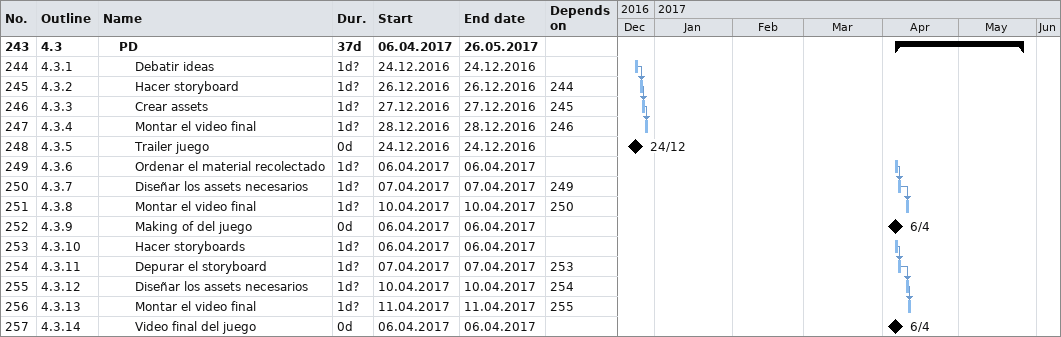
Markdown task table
| ID | WBS | Task | Duration | Start | Finish | Predecessors |
|---|---|---|---|---|---|---|
| 243 | 4.3 | **PD** | 37d | 2017-04-06 | 2017-05-26 |  |
| 244 | 4.3.1 | Debatir ideas | 1d? | 2016-12-24 | 2016-12-24 |  |
| 245 | 4.3.2 | Hacer storyboard | 1d? | 2016-12-26 | 2016-12-26 | 244 |
| 246 | 4.3.3 | Crear assets | 1d? | 2016-12-27 | 2016-12-27 | 245 |
| 247 | 4.3.4 | Montar el video final | 1d? | 2016-12-28 | 2016-12-28 | 246 |
| 248 | 4.3.5 | Trailer juego | 0d | 2016-12-24 | 2016-12-24 |  |
| 249 | 4.3.6 | Ordenar el material recolectado | 1d? | 2017-04-06 | 2017-04-06 |  |
| 250 | 4.3.7 | Diseñar los assets necesarios | 1d? | 2017-04-07 | 2017-04-07 | 249 |
| 251 | 4.3.8 | Montar el video final | 1d? | 2017-04-10 | 2017-04-10 | 250 |
| 252 | 4.3.9 | Making of del juego | 0d | 2017-04-06 | 2017-04-06 |  |
| 253 | 4.3.10 | Hacer storyboards | 1d? | 2017-04-06 | 2017-04-06 |  |
| 254 | 4.3.11 | Depurar el storyboard | 1d? | 2017-04-07 | 2017-04-07 | 253 |
| 255 | 4.3.12 | Diseñar los assets necesarios | 1d? | 2017-04-10 | 2017-04-10 | 254 |
| 256 | 4.3.13 | Montar el video final | 1d? | 2017-04-11 | 2017-04-11 | 255 |
| 257 | 4.3.14 | Video final del juego | 0d | 2017-04-06 | 2017-04-06 |  |
